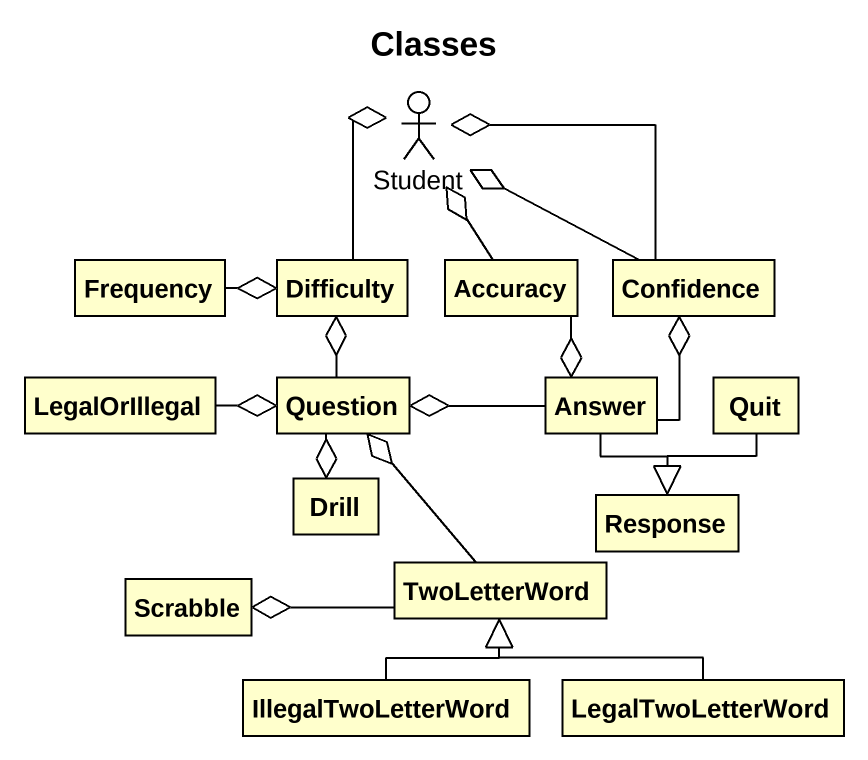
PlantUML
@startuml
title Classes
allowmixing
hide circle
hide empty members
actor Student
class Frequency
class Difficulty
class Accuracy
class Confidence
class LegalOrIllegal
class Question
class Answer
class Quit
class Scrabble
class Drill
class TwoLetterWord
class Response
class IllegalTwoLetterWord
class LegalTwoLetterWord
Student o-- Difficulty
Student o-- Accuracy
Student o-right- Confidence
Student o-right- Confidence
Difficulty o-left- Frequency
Difficulty o-- Question
Confidence o-- Answer
Question o-left- LegalOrIllegal
Question o-right- Answer
Question o-- TwoLetterWord
Answer o-up- Accuracy
Answer --|> Response
Quit --|> Response
Scrabble o-right- TwoLetterWord
Drill o-up- Question
IllegalTwoLetterWord -up-|> TwoLetterWord
LegalTwoLetterWord -left-|> TwoLetterWord
@enduml
